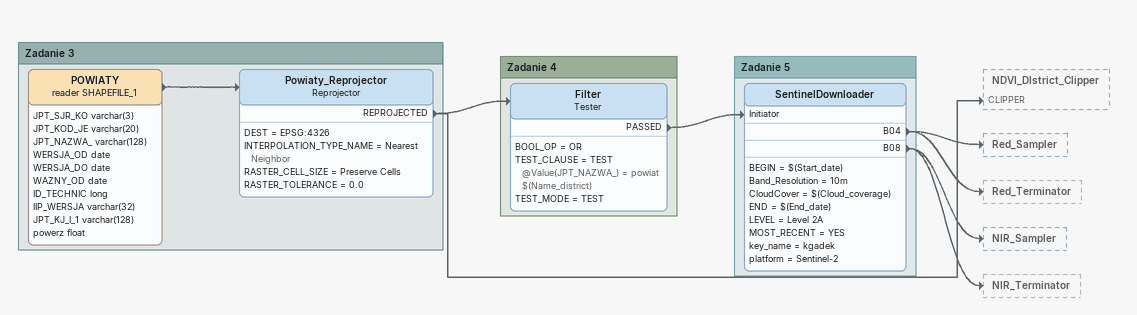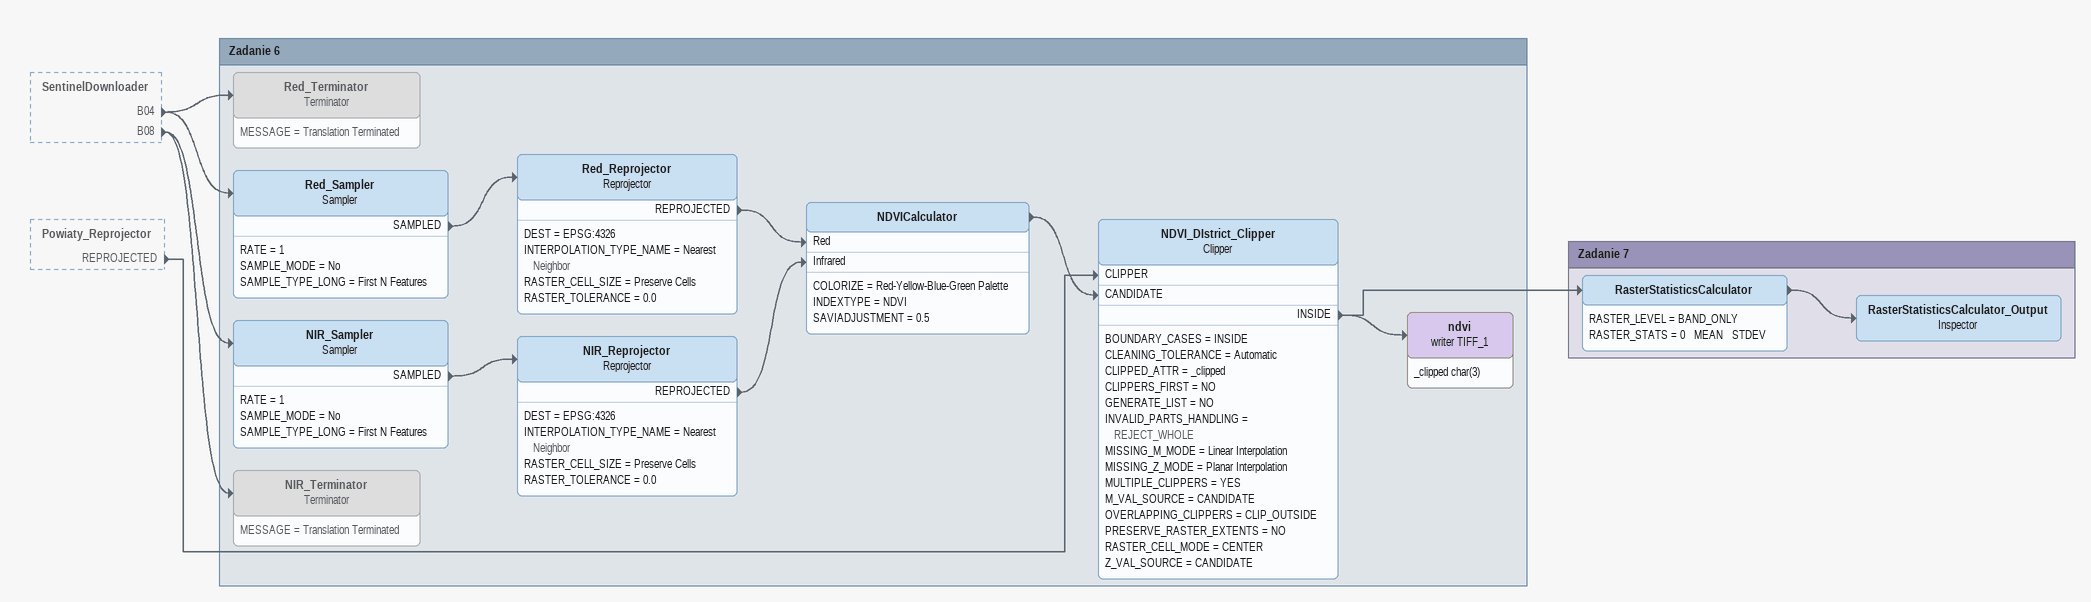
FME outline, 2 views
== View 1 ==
Bookmark: Zadanie 3
POWIATY (reader SHAPEFILE_1)
    attributes: JPT_SJR_KO varchar(3), JPT_KOD_JE varchar(20), JPT_NAZWA_ varchar(128), WERSJA_OD date, WERSJA_DO date, WAZNY_OD date, ID_TECHNIC long, IIP_WERSJA varchar(32), JPT_KJ_I_1 varchar(128), powerz float
    -> Powiaty_Reprojector
Powiaty_Reprojector: Reprojector
    DEST = EPSG:4326
    INTERPOLATION_TYPE_NAME = Nearest Neighbor
    RASTER_CELL_SIZE = Preserve Cells
    RASTER_TOLERANCE = 0.0
    REPROJECTED -> Filter
    REPROJECTED -> NDVI_DIstrict_Clipper [CLIPPER]

Bookmark: Zadanie 4
Filter: Tester
    BOOL_OP = OR
    TEST_CLAUSE = TEST @Value(JPT_NAZWA_) = powiat $(Name_district)
    TEST_MODE = TEST
    PASSED -> SentinelDownloader [Initiator]

Bookmark: Zadanie 5
SentinelDownloader
    BEGIN = $(Start_date)
    Band_Resolution = 10m
    CloudCover = $(Cloud_coverage)
    END = $(End_date)
    LEVEL = Level 2A
    MOST_RECENT = YES
    key_name = kgadek
    platform = Sentinel-2
    B04 -> Red_Sampler
    B04 -> Red_Terminator
    B08 -> NIR_Sampler
    B08 -> NIR_Terminator

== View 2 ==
SentinelDownloader [outside]
    B04 -> Red_Sampler
    B04 -> Red_Terminator
    B08 -> NIR_Sampler
    B08 -> NIR_Terminator
Powiaty_Reprojector [outside]
    REPROJECTED -> NDVI_DIstrict_Clipper [CLIPPER]

Bookmark: Zadanie 6
Red_Terminator: Terminator [off]
    MESSAGE = Translation Terminated
Red_Sampler: Sampler
    RATE = 1
    SAMPLE_MODE = No
    SAMPLE_TYPE_LONG = First N Features
    SAMPLED -> Red_Reprojector
Red_Reprojector: Reprojector
    DEST = EPSG:4326
    INTERPOLATION_TYPE_NAME = Nearest Neighbor
    RASTER_CELL_SIZE = Preserve Cells
    RASTER_TOLERANCE = 0.0
    REPROJECTED -> NDVICalculator [Red]
NIR_Sampler: Sampler
    RATE = 1
    SAMPLE_MODE = No
    SAMPLE_TYPE_LONG = First N Features
    SAMPLED -> NIR_Reprojector
NIR_Reprojector: Reprojector
    DEST = EPSG:4326
    INTERPOLATION_TYPE_NAME = Nearest Neighbor
    RASTER_CELL_SIZE = Preserve Cells
    RASTER_TOLERANCE = 0.0
    REPROJECTED -> NDVICalculator [Infrared]
NDVICalculator
    COLORIZE = Red-Yellow-Blue-Green Palette
    INDEXTYPE = NDVI
    SAVIADJUSTMENT = 0.5
    -> NDVI_DIstrict_Clipper [CANDIDATE]
NDVI_DIstrict_Clipper: Clipper
    BOUNDARY_CASES = INSIDE
    CLEANING_TOLERANCE = Automatic
    CLIPPED_ATTR = _clipped
    CLIPPERS_FIRST = NO
    GENERATE_LIST = NO
    INVALID_PARTS_HANDLING = REJECT_WHOLE
    MISSING_M_MODE = Linear Interpolation
    MISSING_Z_MODE = Planar Interpolation
    MULTIPLE_CLIPPERS = YES
    M_VAL_SOURCE = CANDIDATE
    OVERLAPPING_CLIPPERS = CLIP_OUTSIDE
    PRESERVE_RASTER_EXTENTS = NO
    RASTER_CELL_MODE = CENTER
    Z_VAL_SOURCE = CANDIDATE
    INSIDE -> ndvi (writer TIFF_1)
    INSIDE -> RasterStatisticsCalculator
ndvi (writer TIFF_1)
    attributes: _clipped char(3)
NIR_Terminator: Terminator [off]
    MESSAGE = Translation Terminated

Bookmark: Zadanie 7
RasterStatisticsCalculator
    RASTER_LEVEL = BAND_ONLY
    RASTER_STATS = 0   MEAN   STDEV
    -> RasterStatisticsCalculator_Output
RasterStatisticsCalculator_Output: Inspector
